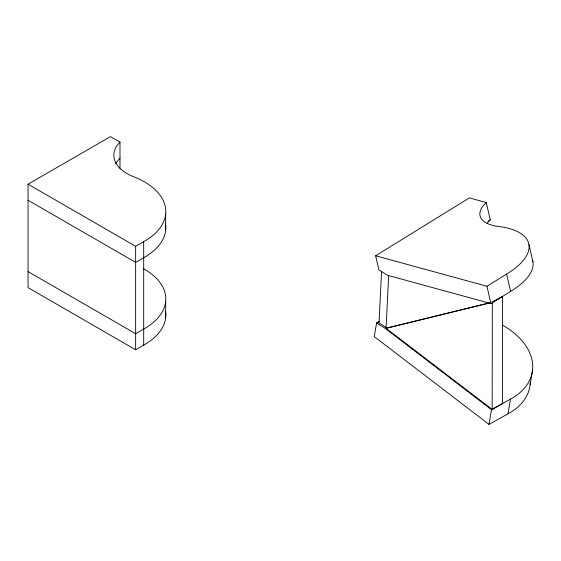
<?xml version="1.0" encoding="UTF-8"?>
<svg xmlns="http://www.w3.org/2000/svg" width="561" height="561" viewBox="0 0 561 561"><rect width="100%" height="100%" fill="white"/><g stroke="black" fill="none" stroke-linecap="round" stroke-linejoin="round"><path stroke-width="0.84" d="M492.179 409.467L492.334 302.281L502.593 296.376L502.439 403.562L492.179 409.467L386.115 328.318L489.781 302.905M381.564 271.545L379.033 322.926L386.101 327.365M489.739 302.807L386.066 328.22L388.654 275.556M379.495 321.369L376.571 322.996L374.285 336.628L489.01 424.397L508.007 413.808A72.579 47.222 9.5 0 0 530.257 382.329M489.01 424.397L491.478 409.663L510.475 399.081A72.579 47.222 9.5 0 0 502.761 325.275M508.007 413.808L510.475 399.081M530.11 384.664L532.585 369.937M119.991 142.101L116.912 145.72A45.083 26.03 0 0 0 133.742 176.778A72.579 41.907 0 0 1 143.693 241.665L143.693 345.12L135.643 349.762L28.05 287.646L28.05 184.19L110.475 136.604L119.991 142.101L119.991 168.595M119.991 158.153L116.912 161.778A45.083 26.03 0 0 0 115.678 163.854M486.261 202.521L483.14 205.824A45.083 19.249 -13 0 0 498.729 226.49A72.579 30.995 -13 0 1 506.604 274.098L510.608 291.425L490.938 303.578L387.392 275.227L378.899 269.897L375.639 255.774L469.354 197.893L486.261 202.521L490.265 219.849L487.144 223.152M488.042 221.223L490.265 219.849M375.639 255.774L486.934 286.25L506.604 274.098M28.05 184.19L135.643 246.314L143.693 241.665M386.066 328.22L386.915 327.876M492.285 302.183L502.593 296.376M376.69 323.073L379.615 321.446M376.571 322.996L385.414 328.522L387.609 327.301M491.45 409.846L493.638 408.625M28.05 200.249L135.643 262.366L143.693 257.723A72.579 41.907 0 0 0 165.523 223.909M28.05 271.594L135.643 333.711L143.693 329.062A72.579 41.907 0 0 0 143.763 268.866M385.414 328.522L491.478 409.663M528.946 244.54L532.95 261.868M486.934 286.25L490.938 303.578M165.677 214.064L165.677 230.122M165.677 301.46L165.677 317.519M135.643 246.314L135.643 349.762M165.523 311.306A72.579 41.907 0 0 1 143.693 345.12M532.382 259.645A72.579 30.995 -13 0 1 510.608 291.425"/></g></svg>
